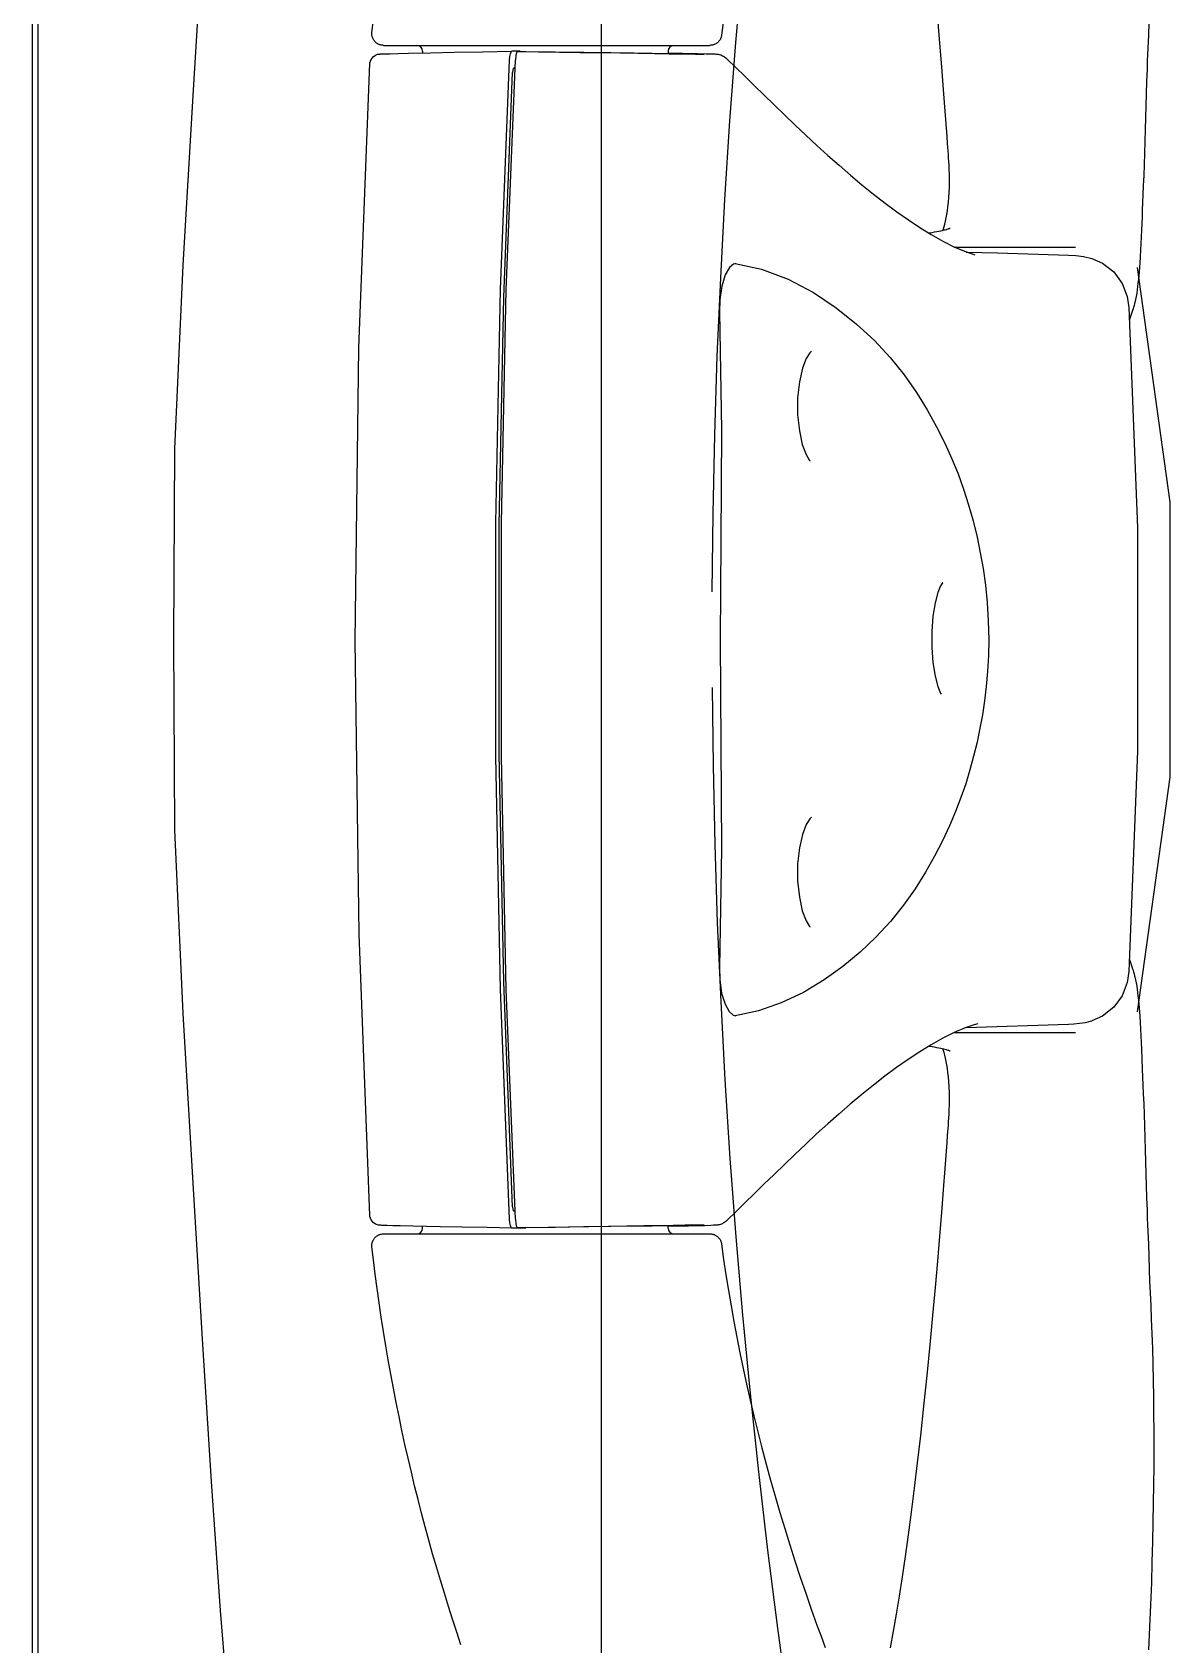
# Model space of a CAD drawing. Header units: millimetres. Extents: x 0 to 181737, y 0 to 59400.
# Drawn here: x 114949.5 to 115047.1, y 31121.2 to 31259.6 of the extents above; entities that cross this region are included whole.
import ezdxf

# ---------------------------------------------------------------- set-up
doc = ezdxf.new("R2010")
doc.units = ezdxf.units.MM
doc.header["$LTSCALE"] = 0.2
doc.layers.add('A_建築（什器）', color=8, linetype='Continuous')

msp = doc.modelspace()

# ---------------------------------------------------------------- linework, layer by layer
at = {"layer": 'A_建築（什器）'}
for p, q in [((114950, 31655), (114950, 29405)), ((114949.52, 31325.51), (114949.52, 31089.47)), ((114949.52, 31325.51), (114949.52, 31089.47)), ((114949.52, 31317.96), (114949.52, 31097.03)), ((114998.32, 31307), (114998.32, 31107.99)), ((114964.1, 31267.56), (114963.3, 31254.19)), ((114964.1, 31267.56), (114963.3, 31254.19)), ((115009.89, 31258.75), (115010.46, 31265.48)), ((114978.67, 31259.61), (114978.79, 31260.7)), ((115008.84, 31260.67), (115008.66, 31259.36)), ((115027.38, 31258.69), (115027.21, 31260.84)), ((115045.32, 31260.44), (115045.28, 31259.38)), ((114978.66, 31259.55), (114978.67, 31259.61)), ((114978.66, 31259.5), (114978.66, 31259.55)), ((114978.66, 31259.45), (114978.66, 31259.5)), ((114978.67, 31259.4), (114978.66, 31259.45)), ((114978.67, 31259.34), (114978.67, 31259.4)), ((114978.68, 31259.29), (114978.67, 31259.34)), ((114978.69, 31259.24), (114978.68, 31259.29)), ((114978.71, 31259.19), (114978.69, 31259.24)), ((114978.73, 31259.14), (114978.71, 31259.19)), ((114978.75, 31259.09), (114978.73, 31259.14)), ((114978.77, 31259.05), (114978.75, 31259.09)), ((114978.79, 31259), (114978.77, 31259.05)), ((114978.82, 31258.95), (114978.79, 31259)), ((114978.85, 31258.91), (114978.82, 31258.95)), ((114978.88, 31258.87), (114978.85, 31258.91)), ((114978.92, 31258.83), (114978.88, 31258.87)), ((114978.95, 31258.79), (114978.92, 31258.83)), ((114978.99, 31258.75), (114978.95, 31258.79)), ((114979.03, 31258.72), (114978.99, 31258.75)), ((114979.07, 31258.69), (114979.03, 31258.72)), ((114979.11, 31258.66), (114979.07, 31258.69)), ((115008.3, 31258.71), (115008.25, 31258.68)), ((115008.34, 31258.75), (115008.3, 31258.71)), ((115008.37, 31258.78), (115008.34, 31258.75)), ((115008.41, 31258.82), (115008.37, 31258.78)), ((115008.44, 31258.86), (115008.41, 31258.82)), ((115008.48, 31258.9), (115008.44, 31258.86)), ((115008.51, 31258.94), (115008.48, 31258.9)), ((115008.53, 31258.99), (115008.51, 31258.94)), ((115008.56, 31259.03), (115008.53, 31258.99)), ((115008.58, 31259.08), (115008.56, 31259.03)), ((115008.6, 31259.13), (115008.58, 31259.08)), ((115008.62, 31259.18), (115008.6, 31259.13)), ((115008.63, 31259.23), (115008.62, 31259.18)), ((115008.65, 31259.28), (115008.63, 31259.23)), ((115008.66, 31259.33), (115008.65, 31259.28)), ((115008.66, 31259.36), (115008.66, 31259.33)), ((115009.38, 31252.02), (115009.89, 31258.75)), ((115027.55, 31256.65), (115027.38, 31258.69)), ((115045.28, 31259.38), (115045.21, 31257.72)), ((114978.59, 31257.29), (114978.77, 31257.52)), ((114978.77, 31257.52), (114978.98, 31257.66)), ((114978.98, 31257.66), (114979.15, 31257.73)), ((114979.16, 31258.63), (114979.11, 31258.66)), ((114979.15, 31257.73), (114979.26, 31257.75)), ((114979.21, 31258.6), (114979.16, 31258.63)), ((114979.25, 31258.58), (114979.21, 31258.6)), ((114979.3, 31258.56), (114979.25, 31258.58)), ((114979.26, 31257.75), (114979.3, 31257.75)), ((114979.35, 31258.54), (114979.3, 31258.56)), ((114979.3, 31257.75), (114979.34, 31257.75)), ((114979.34, 31257.75), (114979.38, 31257.76)), ((114979.4, 31258.53), (114979.35, 31258.54)), ((114979.38, 31257.76), (114979.42, 31257.76)), ((114979.45, 31258.52), (114979.4, 31258.53)), ((114979.42, 31257.76), (114979.46, 31257.76)), ((114979.5, 31258.51), (114979.45, 31258.52)), ((114979.46, 31257.76), (114979.58, 31257.77)), ((114979.56, 31258.5), (114979.5, 31258.51)), ((114979.61, 31258.5), (114979.56, 31258.5)), ((114979.58, 31257.77), (114979.75, 31257.77)), ((114979.66, 31258.49), (114979.61, 31258.5)), ((114979.66, 31258.49), (115007.67, 31258.49)), ((114979.75, 31257.77), (114980.21, 31257.78)), ((114980.21, 31257.78), (114980.89, 31257.8)), ((114980.89, 31257.8), (114981.81, 31257.82)), ((114981.81, 31257.82), (114983.69, 31257.86)), ((114983.01, 31257.99), (114983.01, 31257.85)), ((114983.69, 31257.86), (114985.72, 31257.9)), ((114985.72, 31257.9), (114988.14, 31257.95)), ((114988.14, 31257.95), (114990.68, 31257.99)), ((114990.48, 31257.23), (114990.51, 31257.53)), ((114990.51, 31257.53), (114990.55, 31257.78)), ((114990.55, 31257.78), (114990.61, 31257.94)), ((114990.61, 31257.94), (114990.68, 31257.99)), ((114990.68, 31257.99), (114990.68, 31257.99)), ((114991.37, 31257.99), (114990.68, 31257.99)), ((114991.01, 31257.62), (114990.98, 31257.22)), ((114991.08, 31257.89), (114991.01, 31257.62)), ((114991.17, 31257.98), (114991.08, 31257.89)), ((114991.17, 31257.98), (114991.86, 31257.98)), ((114991.17, 31257.98), (114992.96, 31257.95)), ((114991.86, 31257.98), (114994.38, 31257.94)), ((114992.96, 31257.95), (114994.75, 31257.92)), ((114994.38, 31257.94), (114996.86, 31257.9)), ((114994.75, 31257.92), (114996.54, 31257.89)), ((114996.54, 31257.89), (114998.29, 31257.87)), ((114996.86, 31257.9), (114999.16, 31257.87)), ((114998.29, 31257.87), (114999.96, 31257.84)), ((114999.16, 31257.87), (115001.16, 31257.84)), ((114999.96, 31257.84), (115001.49, 31257.82)), ((115001.16, 31257.84), (115002.72, 31257.82)), ((115001.49, 31257.82), (115002.9, 31257.8)), ((115002.72, 31257.82), (115003.8, 31257.81)), ((115002.9, 31257.8), (115004.17, 31257.78)), ((115003.8, 31257.81), (115004.31, 31257.81)), ((115004.08, 31257.99), (115004.08, 31257.81)), ((115004.08, 31257.85), (115005.31, 31257.83)), ((115004.17, 31257.78), (115005.15, 31257.77)), ((115004.31, 31257.81), (115004.35, 31257.81)), ((115005.15, 31257.77), (115005.8, 31257.76)), ((115005.31, 31257.83), (115006.56, 31257.8)), ((115005.8, 31257.76), (115006.44, 31257.75)), ((115006.44, 31257.75), (115007.17, 31257.75)), ((115006.56, 31257.8), (115007.33, 31257.78)), ((115007.33, 31257.78), (115007.78, 31257.77)), ((115007.72, 31258.5), (115007.67, 31258.49)), ((115007.77, 31258.5), (115007.72, 31258.5)), ((115007.83, 31258.51), (115007.77, 31258.5)), ((115007.78, 31257.77), (115007.99, 31257.76)), ((115007.88, 31258.52), (115007.83, 31258.51)), ((115007.93, 31258.53), (115007.88, 31258.52)), ((115007.98, 31258.54), (115007.93, 31258.53)), ((115008.03, 31258.56), (115007.98, 31258.54)), ((115007.99, 31257.76), (115008.1, 31257.76)), ((115008.07, 31258.58), (115008.03, 31258.56)), ((115008.12, 31258.6), (115008.07, 31258.58)), ((115008.1, 31257.76), (115008.16, 31257.75)), ((115008.17, 31258.63), (115008.12, 31258.6)), ((115008.16, 31257.75), (115008.19, 31257.75)), ((115008.21, 31258.65), (115008.17, 31258.63)), ((115008.19, 31257.75), (115008.22, 31257.75)), ((115008.25, 31258.68), (115008.21, 31258.65)), ((115008.22, 31257.75), (115008.24, 31257.75)), ((115008.24, 31257.75), (115008.27, 31257.75)), ((115008.27, 31257.75), (115008.31, 31257.74)), ((115008.31, 31257.74), (115008.36, 31257.74)), ((115008.36, 31257.74), (115008.46, 31257.72)), ((115008.46, 31257.72), (115008.6, 31257.68)), ((115008.6, 31257.68), (115008.75, 31257.61)), ((115008.75, 31257.61), (115008.91, 31257.52)), ((115008.91, 31257.52), (115009.05, 31257.4)), ((115009.05, 31257.4), (115009.17, 31257.28)), ((115045.21, 31257.72), (115045.19, 31257.15)), ((114977.55, 31232.54), (114978.49, 31256.93)), ((114978.49, 31256.93), (114978.5, 31257)), ((114978.5, 31257), (114978.59, 31257.29)), ((114989.7, 31237.53), (114990.48, 31257.23)), ((114989.98, 31236.88), (114990.73, 31256.16)), ((114990.19, 31237.52), (114990.98, 31257.22)), ((114990.75, 31256.36), (114990.73, 31256.16)), ((114990.79, 31256.5), (114990.75, 31256.36)), ((114990.83, 31256.54), (114990.79, 31256.5)), ((114990.83, 31256.54), (114990.95, 31256.54)), ((114990.95, 31256.54), (114990.83, 31256.54)), ((115009.17, 31257.28), (115009.9, 31256.59)), ((115009.9, 31256.59), (115010.65, 31255.84)), ((115027.7, 31254.71), (115027.55, 31256.65)), ((115045.17, 31256.46), (115045.13, 31255.39)), ((115045.19, 31257.15), (115045.17, 31256.46)), ((115010.65, 31255.84), (115011.46, 31255.06)), ((115011.46, 31255.06), (115012.3, 31254.24)), ((115027.85, 31252.86), (115027.7, 31254.71)), ((115045.13, 31255.39), (115045.1, 31254.34)), ((114963.3, 31254.19), (114962.45, 31239.64)), ((114963.3, 31254.19), (114962.45, 31239.64)), ((115012.3, 31254.24), (115013.17, 31253.39)), ((115013.17, 31253.39), (115014.06, 31252.53)), ((115045.1, 31254.34), (115045, 31251.28)), ((115008.95, 31245.28), (115009.38, 31252.02)), ((115014.06, 31252.53), (115014.97, 31251.66)), ((115028.02, 31250.66), (115027.85, 31252.86)), ((115014.97, 31251.66), (115015.89, 31250.79)), ((115015.89, 31250.79), (115016.83, 31249.91)), ((115028.06, 31250.06), (115028.02, 31250.66)), ((115045, 31251.28), (115044.97, 31250.24)), ((115016.83, 31249.91), (115017.77, 31249.05)), ((115017.77, 31249.05), (115018.74, 31248.2)), ((115028.09, 31249.74), (115028.06, 31250.06)), ((115028.11, 31249.45), (115028.09, 31249.74)), ((115028.12, 31249.15), (115028.11, 31249.45)), ((115028.14, 31248.85), (115028.12, 31249.15)), ((115044.94, 31249.22), (115044.91, 31248.24)), ((115044.97, 31250.24), (115044.94, 31249.22)), ((115018.74, 31248.2), (115019.72, 31247.35)), ((115028.16, 31248.53), (115028.14, 31248.85)), ((115028.18, 31248.22), (115028.16, 31248.53)), ((115028.19, 31247.83), (115028.18, 31248.22)), ((115028.21, 31247.47), (115028.19, 31247.83)), ((115044.91, 31248.24), (115044.88, 31247.32)), ((115019.72, 31247.35), (115020.71, 31246.53)), ((115020.71, 31246.53), (115021.7, 31245.73)), ((115028.19, 31245.88), (115028.21, 31246.35)), ((115028.21, 31247.14), (115028.21, 31247.47)), ((115028.22, 31246.93), (115028.21, 31247.14)), ((115028.21, 31246.35), (115028.22, 31246.85)), ((115028.22, 31246.85), (115028.22, 31247.3)), ((115044.85, 31246.48), (115044.82, 31245.71)), ((115044.88, 31247.32), (115044.85, 31246.48)), ((115008.59, 31238.54), (115008.95, 31245.28)), ((115021.7, 31245.73), (115022.7, 31244.96)), ((115022.7, 31244.96), (115023.7, 31244.22)), ((115028.09, 31244.65), (115028.13, 31245.03)), ((115028.13, 31245.03), (115028.16, 31245.44)), ((115028.16, 31245.44), (115028.19, 31245.88)), ((115044.79, 31245.01), (115044.76, 31244.35)), ((115044.82, 31245.71), (115044.79, 31245.01)), ((115023.7, 31244.22), (115024.69, 31243.52)), ((115024.69, 31243.52), (115025.68, 31242.86)), ((115027.88, 31243.41), (115027.94, 31243.68)), ((115027.94, 31243.68), (115027.99, 31243.98)), ((115027.99, 31243.98), (115028.04, 31244.3)), ((115028.04, 31244.3), (115028.09, 31244.65)), ((115044.74, 31243.74), (115044.68, 31242.63)), ((115044.76, 31244.35), (115044.74, 31243.74)), ((115025.68, 31242.86), (115026.66, 31242.25)), ((115026.43, 31242.4), (115026.5, 31242.41)), ((115026.5, 31242.41), (115026.73, 31242.44)), ((115026.66, 31242.25), (115027.65, 31241.69)), ((115026.73, 31242.44), (115026.94, 31242.48)), ((115026.94, 31242.48), (115027.14, 31242.52)), ((115027.14, 31242.52), (115027.31, 31242.55)), ((115027.31, 31242.55), (115027.47, 31242.58)), ((115027.47, 31242.58), (115027.61, 31242.62)), ((115027.61, 31242.62), (115027.74, 31242.65)), ((115027.66, 31242.63), (115027.7, 31242.74)), ((115027.7, 31242.74), (115027.76, 31242.94)), ((115027.74, 31242.65), (115027.85, 31242.67)), ((115027.76, 31242.94), (115027.82, 31243.16)), ((115027.82, 31243.16), (115027.88, 31243.41)), ((115027.85, 31242.67), (115027.95, 31242.7)), ((115027.95, 31242.7), (115028.03, 31242.73)), ((115028.03, 31242.73), (115028.11, 31242.75)), ((115028.11, 31242.75), (115028.17, 31242.77)), ((115028.11, 31242.75), (115028.11, 31242.75)), ((115028.17, 31242.77), (115028.21, 31242.78)), ((115028.21, 31242.78), (115028.24, 31242.8)), ((115028.24, 31242.8), (115028.27, 31242.81)), ((115028.27, 31242.81), (115028.28, 31242.81)), ((115028.28, 31242.81), (115028.29, 31242.81)), ((115044.68, 31242.63), (115044.66, 31242.06)), ((115027.65, 31241.69), (115028.64, 31241.19)), ((115028.63, 31241.19), (115039.04, 31241.19)), ((115028.64, 31241.19), (115029.58, 31240.79)), ((115029.58, 31240.79), (115030.39, 31240.52)), ((115029.66, 31240.76), (115032.34, 31240.68)), ((115044.6, 31240.92), (115044.57, 31240.36)), ((115044.63, 31241.49), (115044.6, 31240.92)), ((115044.66, 31242.06), (115044.63, 31241.49)), ((114962.45, 31239.64), (114961.73, 31223.87)), ((114962.45, 31239.64), (114961.73, 31223.87)), ((115009.34, 31239.43), (115008.98, 31238.8)), ((115009.68, 31239.73), (115009.34, 31239.43)), ((115009.89, 31239.78), (115009.68, 31239.73)), ((115009.84, 31239.77), (115012.1, 31239.28)), ((115032.34, 31240.68), (115038.43, 31240.49)), ((115038.43, 31240.49), (115039.05, 31240.46)), ((115039.05, 31240.46), (115039.72, 31240.37)), ((115039.72, 31240.37), (115040.43, 31240.2)), ((115040.44, 31240.19), (115040.43, 31240.2)), ((115040.44, 31240.19), (115041.35, 31239.8)), ((115041.35, 31239.8), (115042.31, 31239.05)), ((115044.32, 31239.43), (115047.12, 31219.29)), ((115044.51, 31239.45), (115044.49, 31239.08)), ((115044.54, 31239.8), (115044.51, 31239.45)), ((115044.57, 31240.36), (115044.54, 31239.8)), ((115008.3, 31231.81), (115008.59, 31238.54)), ((115008.98, 31238.8), (115008.68, 31237.84)), ((115012.1, 31239.28), (115014.37, 31238.42)), ((115014.37, 31238.42), (115016.54, 31237.28)), ((115042.31, 31239.05), (115043.02, 31238.07)), ((115043.02, 31238.07), (115043.45, 31236.94)), ((115044.39, 31238.09), (115044.36, 31237.79)), ((115044.43, 31238.4), (115044.39, 31238.09)), ((115044.46, 31238.73), (115044.43, 31238.4)), ((115044.49, 31239.08), (115044.46, 31238.73)), ((114989.3, 31217.52), (114989.7, 31237.53)), ((114989.59, 31217.31), (114989.98, 31236.88)), ((114989.79, 31217.52), (114990.19, 31237.52)), ((115008.51, 31236.67), (115008.49, 31235.64)), ((115008.68, 31237.84), (115008.51, 31236.67)), ((115016.54, 31237.28), (115018.51, 31235.96)), ((115043.45, 31236.94), (115043.6, 31235.99)), ((115044.18, 31236.69), (115044.12, 31236.44)), ((115044.23, 31236.95), (115044.18, 31236.69)), ((115044.28, 31237.22), (115044.23, 31236.95)), ((115044.32, 31237.5), (115044.28, 31237.22)), ((115044.36, 31237.79), (115044.32, 31237.5)), ((115008.49, 31235.64), (115008.67, 31225.51)), ((115018.51, 31235.96), (115020.25, 31234.58)), ((115043.6, 31235.99), (115044.36, 31217.09)), ((115043.81, 31235.39), (115043.7, 31235.06)), ((115043.92, 31235.74), (115043.81, 31235.39)), ((115043.97, 31235.87), (115043.92, 31235.74)), ((115044.01, 31236.02), (115043.97, 31235.87)), ((115044.06, 31236.18), (115044.01, 31236.02)), ((115044.1, 31236.34), (115044.06, 31236.18)), ((115044.12, 31236.43), (115044.1, 31236.34)), ((115044.1, 31236.34), (115044.1, 31236.34)), ((115044.12, 31236.44), (115044.12, 31236.43)), ((115020.25, 31234.58), (115021.78, 31233.16)), ((115043.7, 31235.06), (115043.64, 31234.88)), ((114977.22, 31207.38), (114977.55, 31232.54)), ((115021.78, 31233.16), (115023.13, 31231.7)), ((115008.08, 31225.07), (115008.3, 31231.81)), ((115015.92, 31231.63), (115015.6, 31230.78)), ((115016.23, 31232.11), (115015.92, 31231.63)), ((115016.38, 31232.25), (115016.23, 31232.11)), ((115023.13, 31231.7), (115024.32, 31230.21)), ((115015.6, 31230.78), (115015.34, 31229.62)), ((115024.32, 31230.21), (115025.38, 31228.71)), ((115015.34, 31229.62), (115015.19, 31228.24)), ((115025.38, 31228.71), (115026.31, 31227.21)), ((115015.19, 31228.24), (115015.19, 31226.78)), ((115026.31, 31227.21), (115027.11, 31225.76)), ((115008.67, 31225.51), (115008.61, 31215.96)), ((115015.19, 31226.78), (115015.34, 31225.4)), ((115027.11, 31225.76), (115027.81, 31224.36)), ((115007.93, 31218.33), (115008.08, 31225.07)), ((115015.34, 31225.4), (115015.59, 31224.23)), ((115015.59, 31224.23), (115015.92, 31223.37)), ((115027.81, 31224.36), (115028.42, 31223.02)), ((114961.73, 31223.87), (114961.64, 31207.49)), ((114961.73, 31223.87), (114961.64, 31207.49)), ((115015.92, 31223.37), (115016.22, 31222.88)), ((115016.22, 31222.88), (115016.26, 31222.84)), ((115028.42, 31223.02), (115028.95, 31221.71)), ((115028.95, 31221.71), (115029.42, 31220.41)), ((115029.42, 31220.41), (115029.85, 31219.07)), ((115029.85, 31219.07), (115030.24, 31217.68)), ((115047.12, 31219.29), (115047.12, 31195.69)), ((114989.3, 31197.46), (114989.3, 31217.52)), ((114989.59, 31197.68), (114989.59, 31217.31)), ((114989.79, 31197.46), (114989.79, 31217.52)), ((115007.85, 31211.59), (115007.93, 31218.33)), ((115030.24, 31217.68), (115030.58, 31216.29)), ((115008.61, 31215.96), (115008.54, 31207.49)), ((115030.58, 31216.29), (115030.86, 31214.94)), ((115044.36, 31217.09), (115044.36, 31197.92)), ((115030.86, 31214.94), (115031.1, 31213.59)), ((115031.1, 31213.59), (115031.3, 31212.18)), ((115027.46, 31212.11), (115027.22, 31211.53)), ((115027.63, 31212.37), (115027.46, 31212.11)), ((115027.64, 31212.38), (115027.63, 31212.37)), ((115031.3, 31212.18), (115031.45, 31210.67)), ((115026.99, 31210.64), (115026.8, 31209.5)), ((115027.22, 31211.53), (115026.99, 31210.64)), ((115031.45, 31210.67), (115031.55, 31209.1)), ((115026.8, 31209.5), (115026.7, 31208.19)), ((115031.55, 31209.1), (115031.59, 31207.49)), ((114961.64, 31207.49), (114961.73, 31191.18)), ((114961.64, 31207.49), (114961.73, 31191.18)), ((115008.54, 31207.49), (115008.66, 31189.5)), ((115026.7, 31208.19), (115026.7, 31206.83)), ((115031.59, 31207.49), (115031.56, 31206.13)), ((114977.56, 31182.23), (114977.22, 31207.38)), ((115026.7, 31206.83), (115026.8, 31205.52)), ((115031.56, 31206.13), (115031.49, 31204.77)), ((115026.8, 31205.52), (115026.98, 31204.37)), ((115031.49, 31204.77), (115031.37, 31203.46)), ((115007.85, 31203.4), (115007.93, 31196.66)), ((115026.98, 31204.37), (115027.22, 31203.48)), ((115027.22, 31203.48), (115027.46, 31202.89)), ((115031.37, 31203.46), (115031.22, 31202.23)), ((115027.46, 31202.89), (115027.5, 31202.81)), ((115031.22, 31202.23), (115031.04, 31201.05)), ((115031.04, 31201.05), (115030.83, 31199.89)), ((115030.83, 31199.89), (115030.58, 31198.7)), ((115030.58, 31198.7), (115030.29, 31197.49)), ((115044.36, 31197.92), (115043.6, 31179)), ((114989.7, 31177.46), (114989.3, 31197.46)), ((114989.98, 31178.11), (114989.59, 31197.68)), ((114990.19, 31177.46), (114989.79, 31197.46)), ((115007.93, 31196.66), (115008.08, 31189.92)), ((115030.29, 31197.49), (115029.97, 31196.31)), ((115029.61, 31195.13), (115029.2, 31193.94)), ((115029.97, 31196.31), (115029.61, 31195.13)), ((115047.12, 31195.69), (115044.32, 31175.56)), ((115029.2, 31193.94), (115028.74, 31192.74)), ((115028.74, 31192.74), (115028.22, 31191.51)), ((114961.73, 31191.18), (114962.45, 31175.4)), ((114961.73, 31191.18), (114962.45, 31175.4)), ((115015.92, 31191.63), (115015.6, 31190.78)), ((115016.23, 31192.11), (115015.92, 31191.63)), ((115016.38, 31192.25), (115016.23, 31192.11)), ((115028.22, 31191.51), (115027.62, 31190.23)), ((115008.08, 31189.92), (115008.3, 31183.18)), ((115008.66, 31189.5), (115008.49, 31179.35)), ((115015.34, 31189.62), (115015.19, 31188.24)), ((115015.6, 31190.78), (115015.34, 31189.62)), ((115027.62, 31190.23), (115026.94, 31188.9)), ((115015.19, 31188.24), (115015.19, 31186.78)), ((115026.94, 31188.9), (115026.16, 31187.53)), ((115015.19, 31186.78), (115015.34, 31185.4)), ((115026.16, 31187.53), (115025.27, 31186.12)), ((115015.34, 31185.4), (115015.59, 31184.23)), ((115025.27, 31186.12), (115024.27, 31184.7)), ((115015.59, 31184.23), (115015.92, 31183.37)), ((115024.27, 31184.7), (115023.15, 31183.31)), ((115008.3, 31183.18), (115008.59, 31176.44)), ((115015.92, 31183.37), (115016.22, 31182.88)), ((115016.22, 31182.88), (115016.26, 31182.84)), ((115023.15, 31183.31), (115021.91, 31181.96)), ((114978.49, 31158.06), (114977.56, 31182.23)), ((115021.91, 31181.96), (115020.56, 31180.68)), ((115020.56, 31180.68), (115019.08, 31179.45)), ((115043.64, 31180.11), (115043.72, 31179.87)), ((115043.72, 31179.87), (115043.81, 31179.6)), ((115008.49, 31179.35), (115008.51, 31178.33)), ((115019.08, 31179.45), (115017.46, 31178.29)), ((115043.6, 31179), (115043.46, 31178.07)), ((115043.81, 31179.6), (115043.92, 31179.25)), ((115043.92, 31179.25), (115043.97, 31179.12)), ((115043.97, 31179.12), (115044.01, 31178.97)), ((115044.01, 31178.97), (115044.06, 31178.81)), ((115044.06, 31178.81), (115044.1, 31178.64)), ((115044.1, 31178.64), (115044.1, 31178.64)), ((115044.1, 31178.64), (115044.12, 31178.56)), ((115044.12, 31178.56), (115044.12, 31178.54)), ((115044.12, 31178.54), (115044.18, 31178.3)), ((114990.48, 31157.75), (114989.7, 31177.46)), ((114990.73, 31158.83), (114989.98, 31178.11)), ((114990.98, 31157.76), (114990.19, 31177.46)), ((115008.51, 31178.33), (115008.67, 31177.16)), ((115008.67, 31177.16), (115008.97, 31176.2)), ((115015.69, 31177.22), (115013.79, 31176.31)), ((115017.46, 31178.29), (115015.69, 31177.22)), ((115043.46, 31178.07), (115043.03, 31176.93)), ((115044.18, 31178.3), (115044.23, 31178.03)), ((115044.23, 31178.03), (115044.28, 31177.76)), ((115044.28, 31177.76), (115044.32, 31177.49)), ((115044.32, 31177.49), (115044.36, 31177.2)), ((115044.36, 31177.2), (115044.39, 31176.9)), ((115008.59, 31176.44), (115008.95, 31169.71)), ((115008.97, 31176.2), (115009.33, 31175.57)), ((115013.79, 31176.31), (115011.82, 31175.63)), ((115042.32, 31175.95), (115041.36, 31175.19)), ((115043.03, 31176.93), (115042.32, 31175.95)), ((115044.39, 31176.9), (115044.43, 31176.58)), ((115044.43, 31176.58), (115044.46, 31176.25)), ((115044.46, 31176.25), (115044.49, 31175.9)), ((115044.49, 31175.9), (115044.51, 31175.54)), ((114962.45, 31175.4), (114963.3, 31160.85)), ((114962.45, 31175.4), (114963.3, 31160.85)), ((115009.33, 31175.57), (115009.67, 31175.26)), ((115009.67, 31175.26), (115009.89, 31175.21)), ((115011.82, 31175.63), (115009.84, 31175.22)), ((115030.34, 31174.45), (115029.56, 31174.19)), ((115029.66, 31174.22), (115038.43, 31174.49)), ((115030.65, 31174.53), (115030.34, 31174.45)), ((115038.43, 31174.49), (115038.89, 31174.52)), ((115038.89, 31174.52), (115039.37, 31174.57)), ((115039.37, 31174.57), (115039.89, 31174.65)), ((115039.89, 31174.65), (115040.43, 31174.79)), ((115040.43, 31174.79), (115040.44, 31174.79)), ((115041.36, 31175.19), (115040.44, 31174.79)), ((115044.51, 31175.54), (115044.54, 31175.19)), ((115044.54, 31175.19), (115044.57, 31174.63)), ((115044.57, 31174.63), (115044.6, 31174.07)), ((115027.64, 31173.29), (115026.65, 31172.73)), ((115028.63, 31173.79), (115027.64, 31173.29)), ((115029.56, 31174.19), (115028.63, 31173.79)), ((115028.63, 31173.79), (115039.04, 31173.79)), ((115044.6, 31174.07), (115044.63, 31173.5)), ((115044.63, 31173.5), (115044.66, 31172.93)), ((115044.66, 31172.93), (115044.68, 31172.36)), ((115025.67, 31172.12), (115024.68, 31171.46)), ((115026.65, 31172.73), (115025.67, 31172.12)), ((115026.5, 31172.58), (115026.43, 31172.59)), ((115026.73, 31172.54), (115026.5, 31172.58)), ((115026.94, 31172.51), (115026.73, 31172.54)), ((115027.14, 31172.47), (115026.94, 31172.51)), ((115027.31, 31172.44), (115027.14, 31172.47)), ((115027.47, 31172.4), (115027.31, 31172.44)), ((115027.61, 31172.37), (115027.47, 31172.4)), ((115027.74, 31172.34), (115027.61, 31172.37)), ((115027.7, 31172.24), (115027.66, 31172.36)), ((115027.76, 31172.05), (115027.7, 31172.24)), ((115027.85, 31172.31), (115027.74, 31172.34)), ((115027.82, 31171.82), (115027.76, 31172.05)), ((115027.88, 31171.58), (115027.82, 31171.82)), ((115027.95, 31172.29), (115027.85, 31172.31)), ((115027.94, 31171.3), (115027.88, 31171.58)), ((115028.03, 31172.26), (115027.95, 31172.29)), ((115028.11, 31172.24), (115028.03, 31172.26)), ((115028.11, 31172.24), (115028.11, 31172.24)), ((115028.17, 31172.22), (115028.11, 31172.24)), ((115028.21, 31172.2), (115028.17, 31172.22)), ((115028.24, 31172.19), (115028.21, 31172.2)), ((115028.27, 31172.18), (115028.24, 31172.19)), ((115028.28, 31172.18), (115028.27, 31172.18)), ((115028.29, 31172.17), (115028.28, 31172.18)), ((115028.29, 31172.17), (115028.29, 31172.17)), ((115044.68, 31172.36), (115044.76, 31170.64)), ((115023.68, 31170.76), (115022.68, 31170.02)), ((115024.68, 31171.46), (115023.68, 31170.76)), ((115027.99, 31171.01), (115027.94, 31171.3)), ((115028.04, 31170.69), (115027.99, 31171.01)), ((115028.09, 31170.34), (115028.04, 31170.69)), ((115028.13, 31169.96), (115028.09, 31170.34)), ((115044.76, 31170.64), (115044.79, 31169.98)), ((115008.95, 31169.71), (115009.38, 31162.97)), ((115021.69, 31169.25), (115020.7, 31168.45)), ((115022.68, 31170.02), (115021.69, 31169.25)), ((115028.16, 31169.55), (115028.13, 31169.96)), ((115028.19, 31169.11), (115028.16, 31169.55)), ((115028.21, 31168.64), (115028.19, 31169.11)), ((115044.79, 31169.98), (115044.82, 31169.27)), ((115044.82, 31169.27), (115044.85, 31168.51)), ((115019.71, 31167.63), (115018.73, 31166.78)), ((115020.7, 31168.45), (115019.71, 31167.63)), ((115028.19, 31167.16), (115028.21, 31167.52)), ((115028.22, 31168.14), (115028.21, 31168.64)), ((115028.21, 31167.85), (115028.22, 31168.05)), ((115028.21, 31167.52), (115028.21, 31167.85)), ((115028.22, 31167.68), (115028.22, 31168.14)), ((115044.85, 31168.51), (115044.88, 31167.67)), ((115044.88, 31167.67), (115044.91, 31166.75)), ((115018.73, 31166.78), (115017.77, 31165.93)), ((115028.12, 31165.83), (115028.14, 31166.14)), ((115028.14, 31166.14), (115028.16, 31166.45)), ((115028.16, 31166.45), (115028.18, 31166.77)), ((115028.18, 31166.77), (115028.19, 31167.16)), ((115044.91, 31166.75), (115044.94, 31165.77)), ((115016.82, 31165.07), (115015.89, 31164.2)), ((115017.77, 31165.93), (115016.82, 31165.07)), ((115028.02, 31164.33), (115028.06, 31164.93)), ((115028.06, 31164.93), (115028.09, 31165.24)), ((115028.09, 31165.24), (115028.11, 31165.53)), ((115028.11, 31165.53), (115028.12, 31165.83)), ((115044.94, 31165.77), (115045, 31163.7)), ((115014.96, 31163.32), (115014.05, 31162.45)), ((115015.89, 31164.2), (115014.96, 31163.32)), ((115027.85, 31162.12), (115028.02, 31164.33)), ((115045, 31163.7), (115045.1, 31160.65)), ((115009.38, 31162.97), (115009.89, 31156.24)), ((115014.05, 31162.45), (115013.17, 31161.59)), ((115027.7, 31160.28), (115027.85, 31162.12)), ((114963.3, 31160.85), (114964.09, 31147.47)), ((114963.3, 31160.85), (114964.09, 31147.47)), ((115012.3, 31160.75), (115011.45, 31159.93)), ((115013.17, 31161.59), (115012.3, 31160.75)), ((115045.1, 31160.65), (115045.13, 31159.6)), ((115010.65, 31159.15), (115009.9, 31158.4)), ((115011.45, 31159.93), (115010.65, 31159.15)), ((115027.55, 31158.34), (115027.7, 31160.28)), ((115045.13, 31159.6), (115045.17, 31158.52)), ((114978.5, 31158), (114978.49, 31158.06)), ((114978.59, 31157.71), (114978.5, 31158)), ((114978.76, 31157.48), (114978.59, 31157.71)), ((114990.51, 31157.45), (114990.48, 31157.75)), ((114990.73, 31158.83), (114990.75, 31158.63)), ((114990.75, 31158.63), (114990.79, 31158.49)), ((114990.79, 31158.49), (114990.83, 31158.44)), ((114990.95, 31158.45), (114990.83, 31158.44)), ((114990.95, 31158.44), (114990.83, 31158.44)), ((114990.98, 31157.76), (114991.01, 31157.37)), ((115009.17, 31157.71), (115009.05, 31157.59)), ((115009.9, 31158.4), (115009.17, 31157.71)), ((115027.38, 31156.3), (115027.55, 31158.34)), ((115045.17, 31158.52), (115045.19, 31157.83)), ((115045.19, 31157.83), (115045.21, 31157.27)), ((114978.96, 31157.33), (114978.76, 31157.48)), ((114979.14, 31157.26), (114978.96, 31157.33)), ((114979.03, 31156.27), (114979.07, 31156.3)), ((114979.07, 31156.3), (114979.11, 31156.33)), ((114979.11, 31156.33), (114979.16, 31156.36)), ((114979.24, 31157.24), (114979.14, 31157.26)), ((114979.16, 31156.36), (114979.21, 31156.38)), ((114979.21, 31156.38), (114979.25, 31156.4)), ((114979.29, 31157.24), (114979.24, 31157.24)), ((114979.25, 31156.4), (114979.3, 31156.43)), ((114979.32, 31157.23), (114979.29, 31157.24)), ((114979.3, 31156.43), (114979.35, 31156.44)), ((114979.35, 31157.23), (114979.32, 31157.23)), ((114979.39, 31157.23), (114979.35, 31157.23)), ((114979.35, 31156.44), (114979.4, 31156.46)), ((114979.43, 31157.23), (114979.39, 31157.23)), ((114979.4, 31156.46), (114979.45, 31156.47)), ((114979.52, 31157.22), (114979.43, 31157.23)), ((114979.45, 31156.47), (114979.5, 31156.48)), ((114979.5, 31156.48), (114979.56, 31156.49)), ((114979.71, 31157.22), (114979.52, 31157.22)), ((114979.56, 31156.49), (114979.61, 31156.49)), ((114979.61, 31156.49), (114979.66, 31156.49)), ((114979.66, 31156.49), (115007.67, 31156.49)), ((114979.97, 31157.21), (114979.71, 31157.22)), ((114980.46, 31157.2), (114979.97, 31157.21)), ((114981.1, 31157.18), (114980.46, 31157.2)), ((114982.17, 31157.16), (114981.1, 31157.18)), ((114984.52, 31157.11), (114982.17, 31157.16)), ((114983.01, 31156.99), (114983.01, 31157.14)), ((114986.39, 31157.07), (114984.52, 31157.11)), ((114988.54, 31157.03), (114986.39, 31157.07)), ((114990.68, 31156.99), (114988.54, 31157.03)), ((114990.55, 31157.21), (114990.51, 31157.45)), ((114990.61, 31157.05), (114990.55, 31157.21)), ((114990.68, 31156.99), (114990.61, 31157.05)), ((114991.37, 31156.99), (114990.68, 31156.99)), ((114990.68, 31156.99), (114990.68, 31156.99)), ((114991.01, 31157.37), (114991.08, 31157.1)), ((114991.08, 31157.1), (114991.17, 31157)), ((114993.79, 31157.05), (114991.17, 31157)), ((114991.17, 31157), (114991.86, 31157)), ((114994.38, 31157.05), (114991.86, 31157)), ((114995.54, 31157.08), (114993.79, 31157.05)), ((114996.86, 31157.09), (114994.38, 31157.05)), ((114997.27, 31157.11), (114995.54, 31157.08)), ((114999.16, 31157.12), (114996.86, 31157.09)), ((114998.95, 31157.13), (114997.27, 31157.11)), ((115000.53, 31157.16), (114998.95, 31157.13)), ((115001.16, 31157.15), (114999.16, 31157.12)), ((115001.99, 31157.18), (115000.53, 31157.16)), ((115002.72, 31157.17), (115001.16, 31157.15)), ((115003.32, 31157.2), (115001.99, 31157.18)), ((115003.8, 31157.18), (115002.72, 31157.17)), ((115004.51, 31157.21), (115003.32, 31157.2)), ((115004.31, 31157.18), (115003.8, 31157.18)), ((115004.08, 31156.99), (115004.08, 31157.18)), ((115005.84, 31157.17), (115004.08, 31157.14)), ((115004.35, 31157.18), (115004.31, 31157.18)), ((115005.53, 31157.23), (115004.51, 31157.21)), ((115005.97, 31157.23), (115005.53, 31157.23)), ((115007.2, 31157.2), (115005.84, 31157.17)), ((115006.37, 31157.23), (115005.97, 31157.23)), ((115007.17, 31157.24), (115006.37, 31157.23)), ((115007.75, 31157.22), (115007.2, 31157.2)), ((115007.67, 31156.49), (115007.72, 31156.49)), ((115007.72, 31156.49), (115007.77, 31156.49)), ((115007.96, 31157.23), (115007.75, 31157.22)), ((115007.77, 31156.49), (115007.83, 31156.48)), ((115007.83, 31156.48), (115007.88, 31156.47)), ((115007.88, 31156.47), (115007.93, 31156.46)), ((115007.93, 31156.46), (115007.98, 31156.44)), ((115008.08, 31157.23), (115007.96, 31157.23)), ((115007.98, 31156.44), (115008.03, 31156.43)), ((115008.03, 31156.43), (115008.07, 31156.41)), ((115008.07, 31156.41), (115008.12, 31156.38)), ((115008.14, 31157.23), (115008.08, 31157.23)), ((115008.12, 31156.38), (115008.17, 31156.36)), ((115008.17, 31157.23), (115008.14, 31157.23)), ((115008.19, 31157.24), (115008.17, 31157.23)), ((115008.17, 31156.36), (115008.21, 31156.33)), ((115008.22, 31157.24), (115008.19, 31157.24)), ((115008.21, 31156.33), (115008.25, 31156.3)), ((115008.25, 31157.24), (115008.22, 31157.24)), ((115008.28, 31157.24), (115008.25, 31157.24)), ((115008.25, 31156.3), (115008.3, 31156.27)), ((115008.32, 31157.25), (115008.28, 31157.24)), ((115008.38, 31157.26), (115008.32, 31157.25)), ((115008.5, 31157.28), (115008.38, 31157.26)), ((115008.67, 31157.34), (115008.5, 31157.28)), ((115008.85, 31157.43), (115008.67, 31157.34)), ((115009.02, 31157.56), (115008.85, 31157.43)), ((115009.05, 31157.59), (115009.02, 31157.56)), ((115027.21, 31154.15), (115027.38, 31156.3)), ((115045.21, 31157.27), (115045.28, 31155.61)), ((114978.66, 31155.54), (114978.67, 31155.59)), ((114978.66, 31155.48), (114978.66, 31155.54)), ((114978.66, 31155.43), (114978.66, 31155.48)), ((114978.67, 31155.38), (114978.66, 31155.43)), ((114978.67, 31155.64), (114978.68, 31155.69)), ((114978.67, 31155.59), (114978.67, 31155.64)), ((114978.79, 31154.28), (114978.67, 31155.38)), ((114978.68, 31155.69), (114978.69, 31155.74)), ((114978.69, 31155.74), (114978.71, 31155.8)), ((114978.71, 31155.8), (114978.73, 31155.84)), ((114978.73, 31155.84), (114978.75, 31155.89)), ((114978.75, 31155.89), (114978.77, 31155.94)), ((114978.77, 31155.94), (114978.79, 31155.99)), ((114978.79, 31155.99), (114978.82, 31156.03)), ((114978.82, 31156.03), (114978.85, 31156.08)), ((114978.85, 31156.08), (114978.88, 31156.12)), ((114978.88, 31156.12), (114978.92, 31156.16)), ((114978.92, 31156.16), (114978.95, 31156.2)), ((114978.95, 31156.2), (114978.99, 31156.23)), ((114978.99, 31156.23), (114979.03, 31156.27)), ((115008.3, 31156.27), (115008.34, 31156.24)), ((115008.34, 31156.24), (115008.37, 31156.2)), ((115008.37, 31156.2), (115008.41, 31156.17)), ((115008.41, 31156.17), (115008.44, 31156.13)), ((115008.44, 31156.13), (115008.48, 31156.09)), ((115008.48, 31156.09), (115008.51, 31156.04)), ((115008.51, 31156.04), (115008.53, 31156)), ((115008.53, 31156), (115008.56, 31155.95)), ((115008.56, 31155.95), (115008.58, 31155.91)), ((115008.58, 31155.91), (115008.6, 31155.86)), ((115008.6, 31155.86), (115008.62, 31155.81)), ((115008.62, 31155.81), (115008.63, 31155.76)), ((115008.63, 31155.76), (115008.65, 31155.71)), ((115008.65, 31155.71), (115008.66, 31155.66)), ((115008.66, 31155.66), (115008.66, 31155.63)), ((115008.66, 31155.63), (115008.84, 31154.31)), ((115009.89, 31156.24), (115010.46, 31149.51)), ((115045.28, 31155.61), (115045.32, 31154.54)), ((114978.95, 31153.05), (114978.79, 31154.28)), ((115008.84, 31154.31), (115009.04, 31152.98)), ((115027.01, 31151.88), (115027.21, 31154.15)), ((115045.32, 31154.54), (115045.39, 31152.42)), ((114979.11, 31151.82), (114978.95, 31153.05)), ((115009.04, 31152.98), (115009.26, 31151.64)), ((115045.39, 31152.42), (115045.43, 31151.44)), ((114979.28, 31150.59), (114979.11, 31151.82)), ((115009.26, 31151.64), (115009.48, 31150.31)), ((115026.79, 31149.49), (115027.01, 31151.88)), ((115045.43, 31151.44), (115045.48, 31150.36)), ((114979.46, 31149.36), (114979.28, 31150.59)), ((115009.48, 31150.31), (115009.72, 31148.98)), ((115010.46, 31149.51), (115011.11, 31142.79)), ((115026.55, 31146.96), (115026.79, 31149.49)), ((115045.48, 31150.36), (115045.53, 31149.19)), ((114979.65, 31148.13), (114979.46, 31149.36)), ((114979.85, 31146.9), (114979.65, 31148.13)), ((115009.72, 31148.98), (115009.97, 31147.64)), ((115045.53, 31149.19), (115045.58, 31147.94)), ((114964.09, 31147.47), (114964.87, 31135.25)), ((114964.09, 31147.47), (114964.87, 31135.25)), ((114980.06, 31145.68), (114979.85, 31146.9)), ((115009.97, 31147.64), (115010.23, 31146.3)), ((115026.29, 31144.33), (115026.55, 31146.96)), ((115045.58, 31147.94), (115045.63, 31146.65)), ((115045.63, 31146.65), (115045.67, 31145.31)), ((114980.28, 31144.46), (114980.06, 31145.68)), ((115010.23, 31146.3), (115010.51, 31144.95)), ((115045.67, 31145.31), (115045.7, 31143.92)), ((114980.51, 31143.24), (114980.28, 31144.46)), ((115010.51, 31144.95), (115010.81, 31143.59)), ((115026.02, 31141.7), (115026.29, 31144.33)), ((115045.7, 31143.92), (115045.72, 31142.5)), ((114980.74, 31142.03), (114980.51, 31143.24)), ((115010.81, 31143.59), (115011.11, 31142.23)), ((115011.11, 31142.79), (115011.82, 31136.07)), ((115045.72, 31142.5), (115045.73, 31141.05)), ((114980.99, 31140.83), (114980.74, 31142.03)), ((115011.11, 31142.23), (115011.43, 31140.87)), ((115025.75, 31139.18), (115026.02, 31141.7)), ((114981.24, 31139.63), (114980.99, 31140.83)), ((115011.43, 31140.87), (115011.77, 31139.5)), ((115045.73, 31141.05), (115045.74, 31139.57)), ((114981.5, 31138.43), (114981.24, 31139.63)), ((114981.77, 31137.24), (114981.5, 31138.43)), ((115011.77, 31139.5), (115012.12, 31138.12)), ((115025.48, 31136.85), (115025.75, 31139.18)), ((115045.74, 31139.57), (115045.74, 31138.07)), ((114982.05, 31136.05), (114981.77, 31137.24)), ((115012.12, 31138.12), (115012.48, 31136.74)), ((115045.74, 31138.07), (115045.74, 31136.54)), ((114982.33, 31134.87), (114982.05, 31136.05)), ((115011.82, 31136.07), (115012.61, 31129.36)), ((115012.48, 31136.74), (115012.86, 31135.36)), ((115025.22, 31134.67), (115025.48, 31136.85)), ((115045.74, 31136.54), (115045.72, 31134.98)), ((114964.87, 31135.25), (114965.64, 31124.16)), ((114964.87, 31135.25), (114965.64, 31124.16)), ((114982.63, 31133.69), (114982.33, 31134.87)), ((115012.86, 31135.36), (115013.25, 31133.98)), ((115024.97, 31132.62), (115025.22, 31134.67)), ((115045.72, 31134.98), (115045.7, 31133.38)), ((114982.93, 31132.52), (114982.63, 31133.69)), ((115013.25, 31133.98), (115013.66, 31132.59)), ((115045.7, 31133.38), (115045.67, 31131.74)), ((114983.24, 31131.36), (114982.93, 31132.52)), ((115013.66, 31132.59), (115014.08, 31131.2)), ((115024.71, 31130.67), (115024.97, 31132.62)), ((115045.67, 31131.74), (115045.64, 31130.06)), ((114983.55, 31130.2), (114983.24, 31131.36)), ((114983.87, 31129.05), (114983.55, 31130.2)), ((115014.08, 31131.2), (115014.51, 31129.82)), ((115024.45, 31128.81), (115024.71, 31130.67)), ((115045.64, 31130.06), (115045.59, 31128.33)), ((114984.2, 31127.91), (114983.87, 31129.05)), ((115012.61, 31129.36), (115013.46, 31122.65)), ((115014.51, 31129.82), (115014.95, 31128.43)), ((115024.2, 31127.05), (115024.45, 31128.81)), ((114984.54, 31126.77), (114984.2, 31127.91)), ((115014.95, 31128.43), (115015.41, 31127.04)), ((115045.59, 31128.33), (115045.54, 31126.54)), ((114984.88, 31125.65), (114984.54, 31126.77)), ((115015.41, 31127.04), (115015.88, 31125.66)), ((115023.94, 31125.41), (115024.2, 31127.05)), ((115045.54, 31126.54), (115045.47, 31124.67)), ((114985.23, 31124.53), (114984.88, 31125.65)), ((114985.58, 31123.42), (114985.23, 31124.53)), ((115015.88, 31125.66), (115016.36, 31124.28)), ((115023.68, 31123.86), (115023.94, 31125.41)), ((115045.47, 31124.67), (115045.38, 31122.74)), ((114965.64, 31124.16), (114966.4, 31114.96)), ((114965.64, 31124.16), (114966.4, 31114.96)), ((114985.94, 31122.31), (114985.58, 31123.42)), ((115016.36, 31124.28), (115016.85, 31122.92)), ((115023.42, 31122.39), (115023.68, 31123.86)), ((114986.3, 31121.23), (114985.94, 31122.31)), ((115013.46, 31122.65), (115014.39, 31115.96)), ((115016.85, 31122.92), (115017.2, 31121.96)), ((115017.2, 31121.96), (115017.56, 31121)), ((115023.15, 31120.97), (115023.42, 31122.39)), ((115045.38, 31122.74), (115045.28, 31120.79))]:
    msp.add_line(p, q, dxfattribs=at)
for centre, start, end in [((114982.51, 31257.99), 0, 90), ((115004.58, 31257.99), 90, 180), ((114982.51, 31156.99), 270, 0), ((115004.58, 31156.99), 180, 270)]:
    msp.add_arc(centre, 0.5, start, end, dxfattribs=at)

doc.saveas('drawing.dxf')
